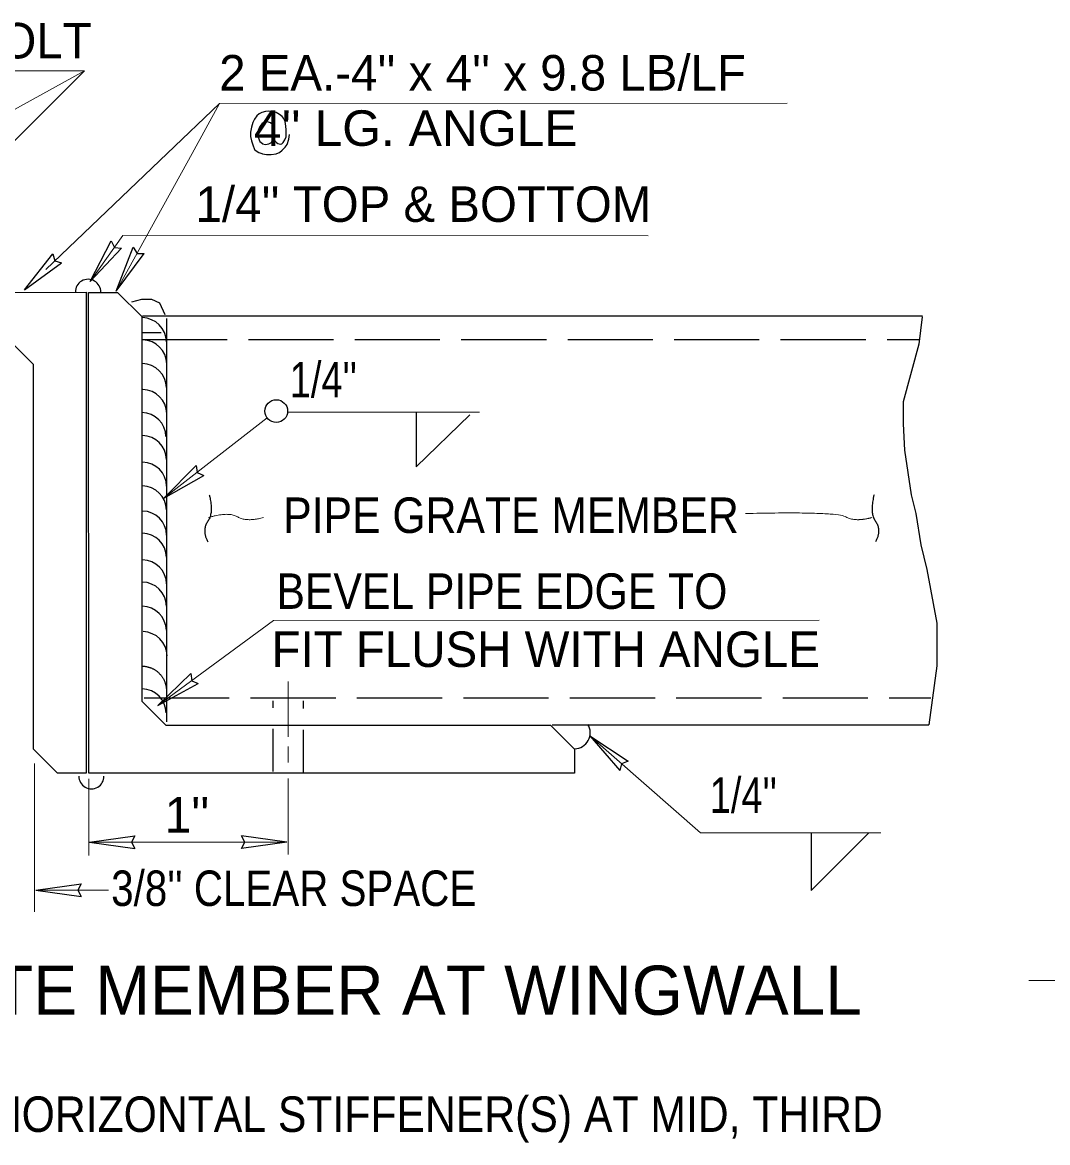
# Model space of a CAD drawing. Extents: x -750 to -381, y 157 to 431.
# Drawn here: x -683.64 to -646.08, y 303.57 to 344.61 of the extents above; entities that cross this region are included whole.
import ezdxf
from ezdxf.enums import TextEntityAlignment as Align

# ---------------------------------------------------------------- set-up
doc = ezdxf.new("R2010")
doc.units = 0
doc.header["$LTSCALE"] = 0.52
doc.linetypes.add('LONG_DASHED', pattern=[7.5, 6, -1.5])
doc.linetypes.add('MEDIUM_DASHED', pattern=[4.5, 3, -1.5])
doc.layers.add('1', color=7, linetype='Continuous', lineweight=13)

msp = doc.modelspace()

# ---------------------------------------------------------------- linework, layer by layer
at = {"layer": '1'}
for p, q in [((-686.8595, 339.8079), (-681.3588, 342.8356)), ((-682.7804, 335.5567), (-678.331, 339.8079)), ((-680.2012, 334.7682), (-677.4241, 339.8079)), ((-678.4529, 327.1752), (-674.6662, 330.1198)), ((-673.9375, 330.3343), (-666.8918, 330.3343)), ((-673.9, 320.4677), (-673.9, 318.4418)), ((-673.9, 317.4972), (-673.9, 318.0815)), ((-683.1927, 317.4581), (-683.1927, 313.3847)), ((-681.2043, 316.8927), (-681.2043, 314.0919)), ((-673.9, 316.9102), (-673.9, 314.1273)), ((-673.9469, 314.5771), (-681.1819, 314.5771)), ((-683.1927, 313.3847), (-683.1927, 312.0317)), ((-683.1497, 312.8171), (-680.4887, 312.8171)), ((-640.4102, 309.5066), (-646.7649, 309.5066))]:
    msp.add_line(p, q, dxfattribs=at)
at = {"layer": '1', "lineweight": 25}
for p, q in [((-674.4203, 340.4272), (-674.3977, 340.3115)), ((-674.9826, 339.8477), (-674.8662, 339.8079)), ((-674.3445, 339.7928), (-674.3124, 339.8079)), ((-681.1627, 335.1192), (-680.3813, 336.6083)), ((-683.5664, 334.8121), (-682.5199, 336.1285)), ((-681.1627, 335.1192), (-680.0086, 336.3424)), ((-680.2012, 334.7682), (-679.5842, 336.3727)), ((-680.2012, 334.7682), (-679.1743, 336.1468)), ((-683.5664, 334.8121), (-682.2037, 335.7975)), ((-679.2371, 333.8628), (-650.6577, 333.8628)), ((-678.361, 333.7602), (-678.361, 318.9823)), ((-678.4529, 327.1752), (-677.2782, 328.3786)), ((-678.4529, 327.1752), (-676.9972, 328.0172)), ((-678.6722, 319.5835), (-677.4667, 320.7562)), ((-678.6722, 319.5835), (-677.4667, 320.7562)), ((-678.6722, 319.5835), (-677.1951, 320.3876)), ((-678.6722, 319.5835), (-677.1951, 320.3876)), ((-664.2307, 318.8787), (-650.4354, 318.8787)), ((-662.8479, 318.4686), (-661.4441, 317.5424)), ((-662.8479, 318.4686), (-661.7459, 317.1982)), ((-681.1819, 314.5771), (-679.5158, 314.8061)), ((-681.1819, 314.5771), (-679.5158, 314.8061)), ((-673.9469, 314.5771), (-675.613, 314.8061)), ((-654.7448, 314.9179), (-654.7448, 313.3847)), ((-654.1659, 313.3847), (-652.6327, 314.9179)), ((-681.1819, 314.5771), (-679.5158, 314.3482)), ((-681.1819, 314.5771), (-679.5158, 314.3482)), ((-673.9469, 314.5771), (-675.613, 314.3482)), ((-683.1497, 312.8171), (-681.4836, 313.046)), ((-683.1497, 312.8171), (-681.4836, 312.5882))]:
    msp.add_line(p, q, dxfattribs=at)
at = {"layer": '1', "linetype": 'LONG_DASHED', "lineweight": 25}
for p, q in [((-679.2302, 333.2478), (-678.5612, 333.2478)), ((-679.2616, 332.9978), (-650.7831, 332.9978)), ((-679.1818, 319.8631), (-650.3532, 319.8631)), ((-679.1818, 319.8631), (-678.6537, 319.8631))]:
    msp.add_line(p, q, dxfattribs=at)
at = {"layer": '1', "linetype": 'MEDIUM_DASHED', "lineweight": 25}
for p, q in [((-674.4567, 317.1646), (-674.4567, 319.7516)), ((-673.3433, 317.1318), (-673.3433, 319.7516))]:
    msp.add_line(p, q, dxfattribs=at)
at = {"layer": '1'}
for points in [[(-684.3913, 339.8079), (-681.3662, 342.8369), (-706.9388, 342.8357)], [(-678.331, 339.8079), (-676.4157, 341.6379), (-655.6217, 341.6494)], [(-677.4241, 339.8079), (-676.4157, 341.6379), (-676.4157, 341.6379)], [(-681.1627, 335.1192), (-679.9605, 336.8039), (-660.7172, 336.7916)], [(-678.6722, 319.5835), (-674.4358, 322.7052), (-654.4465, 322.7102)], [(-662.8479, 318.4686), (-658.7975, 314.9179), (-652.189, 314.9179)]]:
    msp.add_lwpolyline(points, dxfattribs=at)
at = {"layer": '1', "lineweight": 25}
for points in [[(-675.0487, 341.1902), (-675.1397, 341.0703), (-675.2027, 340.948)], [(-674.8727, 341.3112), (-674.9619, 341.2594), (-675.0487, 341.1902)], [(-674.6086, 341.3552), (-674.739, 341.3412), (-674.8727, 341.3112)], [(-674.3445, 341.3112), (-674.4767, 341.3467), (-674.6086, 341.3552)], [(-674.1244, 341.1572), (-674.2257, 341.2396), (-674.3445, 341.3112)], [(-674.0144, 340.9811), (-674.0592, 341.0872), (-674.1244, 341.1572)], [(-675.2027, 340.948), (-675.2468, 340.7713), (-675.2797, 340.585)], [(-673.9814, 340.673), (-673.9915, 340.808), (-674.0144, 340.9811)], [(-673.9814, 340.4199), (-673.9746, 340.557), (-673.9814, 340.673)], [(-675.2797, 340.585), (-675.2778, 340.4328), (-675.2468, 340.2769)], [(-675.2468, 340.2769), (-675.2017, 340.1225), (-675.1367, 339.9578)], [(-674.3995, 340.3099), (-674.3752, 340.2579), (-674.3357, 340.2072)], [(-674.3335, 340.2109), (-674.2821, 340.1761), (-674.2014, 340.1448)], [(-674.2014, 340.1448), (-674.1326, 340.162), (-674.0803, 340.2109)], [(-674.0803, 340.2109), (-674.0197, 340.3031), (-673.9814, 340.4199)], [(-673.9374, 340.1338), (-673.8731, 340.3341), (-673.8493, 340.508)], [(-675.1367, 339.9578), (-675.0691, 339.8997), (-674.9826, 339.8477)], [(-674.8662, 339.8079), (-674.8378, 339.7982), (-674.6965, 339.7707)], [(-674.6965, 339.7707), (-674.5218, 339.7699), (-674.3445, 339.7928)], [(-674.3124, 339.8079), (-674.2257, 339.8489), (-674.1244, 339.9248)], [(-674.1244, 339.9248), (-674.0168, 340.0379), (-673.9374, 340.1338)], [(-680.3813, 336.6083), (-680.2678, 336.3691), (-680.0086, 336.3424)], [(-682.5199, 336.1285), (-682.4533, 335.8723), (-682.2037, 335.7975)], [(-679.5842, 336.3727), (-679.4407, 336.1432), (-679.1743, 336.1468)], [(-681.2128, 334.7129), (-680.1602, 334.7146), (-679.2628, 333.8301), (-679.2628, 319.7441), (-678.3825, 318.8637), (-664.2965, 318.8637), (-663.4161, 317.9833), (-663.4161, 317.103), (-681.208, 317.1002), (-681.2138, 334.7146)], [(-678.4093, 333.8986), (-678.603, 334.3211), (-678.9022, 334.462), (-679.272, 334.462), (-679.6418, 334.3563)], [(-650.6757, 333.8245), (-650.801, 332.8213), (-651.3761, 330.7118), (-651.3761, 329.8982), (-651.3157, 328.9341), (-651.0747, 327.3069), (-650.909, 326.614), (-650.7283, 325.4689), (-650.5023, 324.565), (-650.1407, 322.6064), (-650.1407, 321.0396), (-650.4354, 318.8787)], [(-669.21, 330.3343), (-669.2168, 328.3343), (-667.2407, 330.2322)], [(-677.2782, 328.3786), (-677.238, 328.1169), (-676.9972, 328.0172)], [(-679.2435, 321.0267), (-679.2214, 321.0259), (-679.1994, 321.0247), (-679.1774, 321.0229), (-679.1555, 321.0205), (-679.1337, 321.0177), (-679.1119, 321.0143), (-679.0902, 321.0104), (-679.0687, 321.0059), (-679.0472, 321.001), (-679.0258, 320.9954), (-679.0046, 320.9894), (-678.9836, 320.9828), (-678.9627, 320.9758), (-678.942, 320.9682), (-678.9215, 320.9601), (-678.9013, 320.9516), (-678.8812, 320.9424), (-678.8612, 320.9329), (-678.8417, 320.9228), (-678.8223, 320.9123), (-678.8032, 320.9013), (-678.7844, 320.8898), (-678.7659, 320.8779), (-678.7477, 320.8656), (-678.7297, 320.8528), (-678.7121, 320.8395), (-678.6948, 320.8257), (-678.6778, 320.8117), (-678.6613, 320.7972), (-678.6451, 320.7822), (-678.6292, 320.7669), (-678.6137, 320.7512), (-678.5987, 320.7352), (-678.584, 320.7188), (-678.5697, 320.7019), (-678.5559, 320.6848), (-678.5424, 320.6672), (-678.5295, 320.6495), (-678.5168, 320.6314), (-678.5047, 320.613), (-678.4931, 320.5943), (-678.4819, 320.5753), (-678.4712, 320.5561), (-678.461, 320.5365), (-678.4512, 320.5168), (-678.4419, 320.4967), (-678.4331, 320.4766), (-678.4248, 320.4562), (-678.4171, 320.4355), (-678.4098, 320.4147), (-678.403, 320.3938), (-678.3967, 320.3726), (-678.391, 320.3513), (-678.3859, 320.3299), (-678.3812, 320.3083), (-678.377, 320.2867), (-678.3734, 320.265), (-678.3703, 320.2431), (-678.3678, 320.2212), (-678.3658, 320.1993), (-678.3632, 320.1464)], [(-677.4667, 320.7562), (-677.4332, 320.4935), (-677.1951, 320.3876)], [(-677.4667, 320.7562), (-677.4332, 320.4935), (-677.1951, 320.3876)], [(-661.4441, 317.5424), (-661.6935, 317.4535), (-661.7459, 317.1982)], [(-679.5158, 314.8061), (-679.6447, 314.5747), (-679.5158, 314.3482)], [(-679.5158, 314.8061), (-679.6447, 314.5747), (-679.5158, 314.3482)], [(-675.613, 314.3482), (-675.4841, 314.5795), (-675.613, 314.8061)], [(-654.7448, 313.3847), (-654.7448, 312.8058), (-654.1659, 313.3847)], [(-681.4836, 313.046), (-681.6125, 312.8148), (-681.4836, 312.5882)]]:
    msp.add_lwpolyline(points, dxfattribs=at)
for points in [[(-674.4795, 340.8757), (-674.5472, 340.9292), (-674.6196, 340.9591), (-674.6996, 340.9631), (-674.7956, 340.948), (-674.8518, 340.9067), (-674.9057, 340.8491), (-674.9534, 340.7713), (-675.0046, 340.651), (-675.0127, 340.5372), (-675.0046, 340.4089), (-674.9387, 340.2439), (-674.8462, 340.1704), (-674.8434, 340.1677), (-674.7296, 340.1338), (-674.6093, 340.1592), (-674.5095, 340.2109), (-674.4597, 340.2862), (-674.4215, 340.3869), (-674.4105, 340.6179), (-674.4343, 340.7459)], [(-699.0801, 334.7144), (-681.3005, 334.7226), (-681.3041, 317.1017), (-682.3529, 317.107), (-683.2333, 317.9873), (-683.2333, 332.0733), (-684.1137, 332.9537), (-698.1997, 332.9537), (-699.0801, 333.8341)]]:
    msp.add_lwpolyline(points, close=True, dxfattribs=at)
msp.add_circle((-674.3377, 330.3718), 0.4149, dxfattribs=at)
for centre, radius, start, end in [((-681.2334, 334.7328), 0.4666, 358.91934, 181.08108), ((-679.2611, 332.8957), 0.898, 1.12305, 88.87732), ((-679.2456, 332.0812), 0.898, 1.12305, 88.87732), ((-679.262, 331.2133), 0.898, 1.12305, 88.87732), ((-679.2456, 330.2637), 0.898, 1.12305, 88.87732), ((-679.2793, 329.4206), 0.898, 1.12305, 88.87732), ((-679.2582, 328.5795), 0.898, 1.12305, 88.87732), ((-679.254, 327.6037), 0.898, 1.12305, 88.87732), ((-679.2611, 326.7324), 0.898, 1.12305, 88.87732), ((-679.2538, 325.8113), 0.898, 1.12305, 88.87732), ((-679.2611, 325.0015), 0.898, 1.12305, 88.87732), ((-679.2547, 324.0202), 0.898, 1.12305, 88.87732), ((-679.2611, 323.2105), 0.898, 1.12305, 88.87732), ((-679.264, 322.3222), 0.898, 1.12305, 88.87732), ((-679.237, 321.3925), 0.898, 1.12305, 88.87732), ((-679.269, 319.295), 0.898, 1.12305, 88.87732), ((-663.4257, 318.5873), 0.5898, 271.70689, 31.1039), ((-681.1116, 316.9899), 0.4578, 178.89828, 1.10204)]:
    msp.add_arc(centre, radius, start, end, dxfattribs=at)
for points in [[(-676.7928, 327.3077), (-676.6252, 326.6373), (-677.0722, 326.0228), (-676.8487, 325.576)], [(-652.4376, 327.3077), (-652.6052, 326.6373), (-652.1582, 326.0228), (-652.3818, 325.576)]]:
    msp.add_open_spline(points, degree=2, dxfattribs=at)
at = {"layer": '1'}
for points in [[(-676.8207, 326.4697), (-676.0945, 326.6931), (-675.4242, 326.3021), (-674.8098, 326.4697)], [(-657.15, 326.6187), (-653.8061, 326.6931), (-653.1358, 326.3021), (-652.5213, 326.4697)]]:
    msp.add_open_spline(points, degree=2, dxfattribs=at)

# ---------------------------------------------------------------- texts
for s, height, p in [('THREADED ROD OR HEX BOLT', 1.3, (-694.1401, 343.2908)), ('FIT FLUSH WITH ANGLE', 1.3, (-664.4662, 320.9967)), ('SECTION OF GRATE MEMBER AT WINGWALL', 1.8, (-679.0964, 308.2556))]:
    msp.add_text(s, height=height, dxfattribs=at).set_placement(p, align=Align.CENTER)
for s, p in [("2 EA.-4'' x 4'' x 9.8 LB/LF", (-676.4307, 342.1154)), ("1/4'' TOP & BOTTOM", (-677.2971, 337.3026)), ("1''", (-678.421, 314.9305))]:
    msp.add_text(s, height=1.3, dxfattribs=at).set_placement(p)
for s, width, p in [("   4'' LG. ANGLE", 1.05, (-676.6789, 340.0883)), ("1/4''", 0.8, (-673.8443, 330.8716)), ("1/4''", 0.8, (-658.4573, 315.6489)), ("3/8'' CLEAR SPACE", 0.85, (-680.3869, 312.2404))]:
    msp.add_text(s, height=1.3, dxfattribs=dict(at, width=width)).set_placement(p)
at = {"layer": '1', "width": 0.9}
for s, p in [('PIPE GRATE MEMBER', (-665.7383, 325.9058)), ('BEVEL PIPE EDGE TO', (-666.0723, 323.1247)), ('TYPICAL HORIZONTAL STIFFENER(S) AT MID, THIRD', (-671.9339, 303.9636))]:
    msp.add_text(s, height=1.3, dxfattribs=at).set_placement(p, align=Align.CENTER)

doc.saveas('drawing.dxf')
